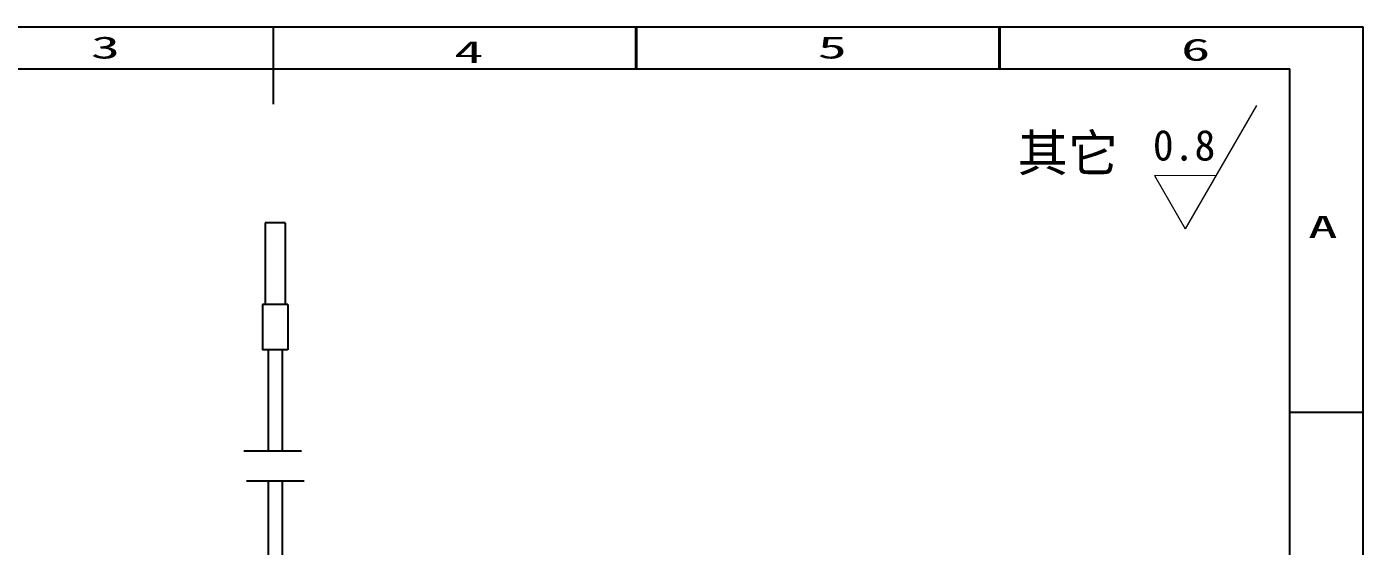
# Model space of a CAD drawing. Header units: millimetres. Extents: x 453 to 694, y 48 to 218.
# Drawn here: x 546.4 to 693.8, y 161 to 218.3 of the extents above; entities that cross this region are included whole.
import ezdxf
from ezdxf.enums import TextEntityAlignment as Align

# ---------------------------------------------------------------- set-up
doc = ezdxf.new("R2010")
doc.units = ezdxf.units.MM
doc.linetypes.add('CENTER', pattern=[10.16, 6.35, -1.27, 1.27, -1.27])
doc.layers.add('中心线', color=6, linetype='CENTER')
doc.layers.add('标注', color=5, linetype='Continuous')

msp = doc.modelspace()

# ---------------------------------------------------------------- linework, layer by layer
at = {"color": 5, "linetype": 'Continuous'}
for p, q in [((453.393, 218.256), (693.766, 218.256)), ((573.579, 218.256), (573.579, 209.721)), ((613.579, 213.637), (613.579, 218.256)), ((613.641, 218.256), (613.641, 213.637)), ((653.641, 213.637), (653.641, 218.256)), ((653.703, 218.256), (653.703, 213.637)), ((693.766, 48.296), (693.766, 218.256)), ((693.766, 175.766), (685.672, 175.766))]:
    msp.add_line(p, q, dxfattribs=at)
at = {"color": 7, "linetype": 'Continuous'}
for p in [(459.321, 213.637), (685.672, 56.389)]:
    msp.add_line(p, (685.672, 213.637), dxfattribs=at)
at = {"color": 7, "linetype": 'Continuous', "lineweight": 25}
for p, q in [((574.918, 196.646), (572.718, 196.646)), ((572.718, 196.646), (572.718, 187.646)), ((574.918, 196.646), (574.918, 187.646)), ((575.218, 187.646), (572.418, 187.646)), ((572.418, 187.646), (572.418, 182.646)), ((575.218, 187.646), (575.218, 182.646)), ((575.218, 182.646), (572.418, 182.646)), ((573.068, 171.534), (573.068, 182.646)), ((574.568, 182.646), (574.568, 171.534)), ((573.068, 152.646), (573.068, 168.208)), ((574.568, 168.208), (574.568, 152.646))]:
    msp.add_line(p, q, dxfattribs=at)
at = {"layer": '中心线'}
for p, q in [((570.347, 171.534), (577.205, 171.534)), ((570.649, 168.208), (577.508, 168.208))]:
    msp.add_line(p, q, dxfattribs=at)
at = {"layer": '标注', "color": 5, "lineweight": 13}
for p, q in [((681.98, 209.562), (674.143, 195.989)), ((670.741, 201.883), (677.554, 201.896)), ((670.741, 201.883), (674.143, 195.989))]:
    msp.add_line(p, q, dxfattribs=at)

# ---------------------------------------------------------------- texts
at = {"color": 5, "linetype": 'Continuous', "width": 1.99836}
for s, p, p2 in [('3', (553.486, 214.754), (556.723, 214.754)), ('4', (593.548, 214.263), (596.786, 214.263)), ('5', (633.61, 214.754), (636.848, 214.754)), ('6', (673.672, 214.508), (676.91, 214.508)), ('A', (687.696, 194.988), (690.933, 194.988))]:
    msp.add_text(s, height=2.43, dxfattribs=at).set_placement(p, p2, align=Align.FIT)
at = {"insert": (655.674, 206.371), "char_height": 4.05, "width": 21.1725, "attachment_point": 1}
msp.add_mtext('{\\fSimSun|b0|i0|c134|p2;其它}', dxfattribs=at)
at = {"layer": '标注', "color": 0, "lineweight": 13, "insert": (670.57, 206.893), "char_height": 2.7, "width": 20.9027, "attachment_point": 1}
msp.add_mtext('{\\H1.25x;0.8}', dxfattribs=at)

doc.saveas('drawing.dxf')
